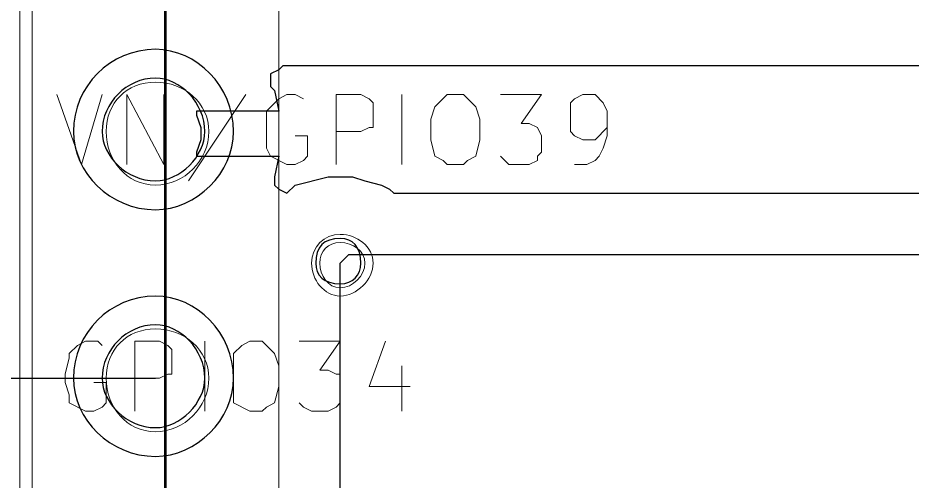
# Model space of a CAD drawing. Header units: centimetres. Extents: x -14.7 to 16.9, y -14.9 to 2.2.
# Drawn here: x -10.902 to -9.98, y -8.824 to -8.347 of the extents above; entities that cross this region are included whole.
import ezdxf

# ---------------------------------------------------------------- set-up
doc = ezdxf.new("R2010")
doc.units = ezdxf.units.CM
doc.header["$MEASUREMENT"] = 0
doc.layers.add('Layer 1', color=7, linetype='Continuous')

msp = doc.modelspace()

# ---------------------------------------------------------------- linework, layer by layer
at = {"layer": 'Layer 1', "lineweight": 53}
msp.add_lwpolyline([(-10.75, -13.7), (-9.25, -13.7), (-9.25, -6.3), (-10.75, -6.3), (-10.75, -13.7)], close=True, dxfattribs=at)
msp.add_open_spline([(-13.7, -13.2), (-13.7, -13.2), (-13.7, -6.8), (-13.7, -6.8), (-13.7, -6.8), (-13.7, -6.52386), (-13.47614, -6.3), (-13.2, -6.3), (-13.2, -6.3), (-13.2, -6.3), (-6.8, -6.3), (-6.8, -6.3), (-6.8, -6.3), (-6.52386, -6.3), (-6.3, -6.52386), (-6.3, -6.8), (-6.3, -6.8), (-6.3, -6.8), (-6.3, -13.2), (-6.3, -13.2), (-6.3, -13.2), (-6.3, -13.47614), (-6.52386, -13.7), (-6.8, -13.7), (-6.8, -13.7), (-6.8, -13.7), (-13.2, -13.7), (-13.2, -13.7), (-13.2, -13.7), (-13.47614, -13.7), (-13.7, -13.47614), (-13.7, -13.2)], degree=3, knots=[0, 0, 0, 0, 0.111111, 0.111111, 0.111111, 0.111111, 0.222222, 0.222222, 0.222222, 0.222222, 0.333333, 0.333333, 0.333333, 0.333333, 0.444444, 0.444444, 0.444444, 0.444444, 0.555556, 0.555556, 0.555556, 0.555556, 0.666667, 0.666667, 0.666667, 0.666667, 0.777778, 0.777778, 0.777778, 0.777778, 1, 1, 1, 1], dxfattribs=at)
at = {"layer": 'Layer 1', "color": 253, "lineweight": 9}
msp.add_open_spline([(-10.88688, -11.63882), (-10.88688, -11.63882), (-10.88688, -7.44782), (-10.88688, -7.44782)], degree=3, dxfattribs=at)
at = {"layer": 'Layer 1', "color": 41, "lineweight": 13}
for points in [[(-10.89958, -7.82882), (-10.89958, -7.82882), (-10.89958, -11.65576), (-10.89958, -11.65576)], [(-10.63288, -7.82882), (-10.63288, -7.82882), (-10.63288, -11.38482), (-10.63288, -11.38482)]]:
    msp.add_open_spline(points, degree=3, dxfattribs=at)
at = {"layer": 'Layer 1', "color": 4}
for points in [[(-10.67945, -8.46382), (-10.67945, -8.50616), (-10.71755, -8.54426), (-10.75988, -8.54426), (-10.75988, -8.54426), (-10.80645, -8.54426), (-10.84455, -8.50616), (-10.84455, -8.46382), (-10.84455, -8.46382), (-10.84455, -8.41726), (-10.80645, -8.37916), (-10.75988, -8.37916), (-10.75988, -8.37916), (-10.71755, -8.37916), (-10.67945, -8.41726), (-10.67945, -8.46382)], [(-10.67945, -8.71782), (-10.67945, -8.76016), (-10.71755, -8.79826), (-10.75988, -8.79826), (-10.75988, -8.79826), (-10.80645, -8.79826), (-10.84455, -8.76016), (-10.84455, -8.71782), (-10.84455, -8.71782), (-10.84455, -8.67126), (-10.80645, -8.63316), (-10.75988, -8.63316), (-10.75988, -8.63316), (-10.71755, -8.63316), (-10.67945, -8.67126), (-10.67945, -8.71782)]]:
    msp.add_open_spline(points, degree=3, knots=[0, 0, 0, 0, 0.2, 0.2, 0.2, 0.2, 0.4, 0.4, 0.4, 0.4, 0.6, 0.6, 0.6, 0.6, 1, 1, 1, 1], dxfattribs=at)
at = {"layer": 'Layer 1', "color": 201}
for points in [[(-10.67945, -8.46382), (-10.67945, -8.50616), (-10.71755, -8.54426), (-10.75988, -8.54426), (-10.75988, -8.54426), (-10.80645, -8.54426), (-10.84455, -8.50616), (-10.84455, -8.46382), (-10.84455, -8.46382), (-10.84455, -8.41726), (-10.80645, -8.37916), (-10.75988, -8.37916), (-10.75988, -8.37916), (-10.71755, -8.37916), (-10.67945, -8.41726), (-10.67945, -8.46382)], [(-10.67945, -8.71782), (-10.67945, -8.76016), (-10.71755, -8.79826), (-10.75988, -8.79826), (-10.75988, -8.79826), (-10.80645, -8.79826), (-10.84455, -8.76016), (-10.84455, -8.71782), (-10.84455, -8.71782), (-10.84455, -8.67126), (-10.80645, -8.63316), (-10.75988, -8.63316), (-10.75988, -8.63316), (-10.71755, -8.63316), (-10.67945, -8.67126), (-10.67945, -8.71782)]]:
    msp.add_open_spline(points, degree=3, knots=[0, 0, 0, 0, 0.2, 0.2, 0.2, 0.2, 0.4, 0.4, 0.4, 0.4, 0.6, 0.6, 0.6, 0.6, 1, 1, 1, 1], dxfattribs=at)
at = {"layer": 'Layer 1', "color": 40}
for points in [[(-10.67945, -8.46382), (-10.67945, -8.50616), (-10.71755, -8.54426), (-10.75988, -8.54426), (-10.75988, -8.54426), (-10.80645, -8.54426), (-10.84455, -8.50616), (-10.84455, -8.46382), (-10.84455, -8.46382), (-10.84455, -8.41726), (-10.80645, -8.37916), (-10.75988, -8.37916), (-10.75988, -8.37916), (-10.71755, -8.37916), (-10.67945, -8.41726), (-10.67945, -8.46382)], [(-10.67945, -8.71782), (-10.67945, -8.76016), (-10.71755, -8.79826), (-10.75988, -8.79826), (-10.75988, -8.79826), (-10.80645, -8.79826), (-10.84455, -8.76016), (-10.84455, -8.71782), (-10.84455, -8.71782), (-10.84455, -8.67126), (-10.80645, -8.63316), (-10.75988, -8.63316), (-10.75988, -8.63316), (-10.71755, -8.63316), (-10.67945, -8.67126), (-10.67945, -8.71782)]]:
    msp.add_open_spline(points, degree=3, knots=[0, 0, 0, 0, 0.2, 0.2, 0.2, 0.2, 0.4, 0.4, 0.4, 0.4, 0.6, 0.6, 0.6, 0.6, 1, 1, 1, 1], dxfattribs=at)
at = {"layer": 'Layer 1', "color": 163}
msp.add_open_spline([(-9.63382, -8.40032), (-9.63382, -8.40032), (-9.62535, -8.40879), (-9.62535, -8.40879), (-9.62535, -8.40879), (-9.62535, -8.40879), (-9.62535, -8.44689), (-9.62535, -8.44689), (-9.62535, -8.44689), (-9.62535, -8.44689), (-9.53645, -8.44689), (-9.53645, -8.44689), (-9.53645, -8.44689), (-9.53645, -8.44689), (-9.53645, -8.45112), (-9.53645, -8.45112), (-9.53645, -8.45112), (-9.53645, -8.45112), (-9.54068, -8.46382), (-9.54068, -8.46382), (-9.54068, -8.46382), (-9.54068, -8.46382), (-9.54068, -8.48076), (-9.54068, -8.48076), (-9.54068, -8.48076), (-9.54068, -8.48076), (-9.53645, -8.49346), (-9.53645, -8.49346), (-9.53645, -8.49346), (-9.53645, -8.49346), (-9.53645, -8.49769), (-9.53645, -8.49769), (-9.53645, -8.49769), (-9.53645, -8.49769), (-9.62535, -8.49769), (-9.62535, -8.49769), (-9.62535, -8.49769), (-9.62535, -8.49769), (-9.62535, -8.51462), (-9.62535, -8.51462), (-9.62535, -8.51462), (-9.62535, -8.51462), (-9.62958, -8.52309), (-9.62958, -8.52309), (-9.62958, -8.52309), (-9.62958, -8.52309), (-9.63382, -8.52732), (-9.63382, -8.52732), (-9.63382, -8.52732), (-9.63382, -8.52732), (-10.51435, -8.52732), (-10.51435, -8.52732), (-10.51435, -8.52732), (-10.51435, -8.52732), (-10.51858, -8.52309), (-10.51858, -8.52309), (-10.51858, -8.52309), (-10.51858, -8.52309), (-10.52705, -8.51886), (-10.52705, -8.51886), (-10.52705, -8.51886), (-10.52705, -8.51886), (-10.54398, -8.51462), (-10.54398, -8.51462), (-10.54398, -8.51462), (-10.54398, -8.51462), (-10.55668, -8.51039), (-10.55668, -8.51039), (-10.55668, -8.51039), (-10.55668, -8.51039), (-10.58208, -8.51039), (-10.58208, -8.51039), (-10.58208, -8.51039), (-10.58208, -8.51039), (-10.61595, -8.51886), (-10.61595, -8.51886), (-10.61595, -8.51886), (-10.61595, -8.51886), (-10.62442, -8.52732), (-10.62442, -8.52732), (-10.62442, -8.52732), (-10.62442, -8.52732), (-10.63288, -8.52309), (-10.63288, -8.52309), (-10.63288, -8.52309), (-10.63288, -8.52309), (-10.63712, -8.51886), (-10.63712, -8.51886), (-10.63712, -8.51886), (-10.63712, -8.51886), (-10.63712, -8.51039), (-10.63712, -8.51039), (-10.63712, -8.51039), (-10.63712, -8.51039), (-10.63288, -8.48922), (-10.63288, -8.48922), (-10.63288, -8.48922), (-10.63288, -8.48922), (-10.71755, -8.48922), (-10.71755, -8.48922), (-10.71755, -8.48922), (-10.71755, -8.48922), (-10.71755, -8.48499), (-10.71755, -8.48499), (-10.71755, -8.48499), (-10.71755, -8.48499), (-10.71332, -8.47229), (-10.71332, -8.47229), (-10.71332, -8.47229), (-10.71332, -8.47229), (-10.71332, -8.45959), (-10.71332, -8.45959), (-10.71332, -8.45959), (-10.71332, -8.45959), (-10.71755, -8.44689), (-10.71755, -8.44689), (-10.71755, -8.44689), (-10.71755, -8.44689), (-10.71755, -8.44266), (-10.71755, -8.44266), (-10.71755, -8.44266), (-10.71755, -8.44266), (-10.63288, -8.44266), (-10.63288, -8.44266), (-10.63288, -8.44266), (-10.63288, -8.44266), (-10.63712, -8.42149), (-10.63712, -8.42149), (-10.63712, -8.42149), (-10.63712, -8.42149), (-10.64135, -8.41726), (-10.64135, -8.41726), (-10.64135, -8.41726), (-10.64135, -8.41726), (-10.64135, -8.40456), (-10.64135, -8.40456), (-10.64135, -8.40456), (-10.64135, -8.40456), (-10.63288, -8.40032), (-10.63288, -8.40032), (-10.63288, -8.40032), (-10.63288, -8.40032), (-10.62865, -8.39609), (-10.62865, -8.39609), (-10.62865, -8.39609), (-10.62865, -8.39609), (-9.63805, -8.39609), (-9.63805, -8.39609), (-9.63805, -8.39609), (-9.63805, -8.39609), (-9.63382, -8.40032), (-9.63382, -8.40032)], degree=3, knots=[0, 0, 0, 0, 0.025641, 0.025641, 0.025641, 0.025641, 0.051282, 0.051282, 0.051282, 0.051282, 0.076923, 0.076923, 0.076923, 0.076923, 0.102564, 0.102564, 0.102564, 0.102564, 0.128205, 0.128205, 0.128205, 0.128205, 0.153846, 0.153846, 0.153846, 0.153846, 0.179487, 0.179487, 0.179487, 0.179487, 0.205128, 0.205128, 0.205128, 0.205128, 0.230769, 0.230769, 0.230769, 0.230769, 0.25641, 0.25641, 0.25641, 0.25641, 0.282051, 0.282051, 0.282051, 0.282051, 0.307692, 0.307692, 0.307692, 0.307692, 0.333333, 0.333333, 0.333333, 0.333333, 0.358974, 0.358974, 0.358974, 0.358974, 0.384615, 0.384615, 0.384615, 0.384615, 0.410256, 0.410256, 0.410256, 0.410256, 0.435897, 0.435897, 0.435897, 0.435897, 0.461538, 0.461538, 0.461538, 0.461538, 0.487179, 0.487179, 0.487179, 0.487179, 0.512821, 0.512821, 0.512821, 0.512821, 0.538462, 0.538462, 0.538462, 0.538462, 0.564103, 0.564103, 0.564103, 0.564103, 0.589744, 0.589744, 0.589744, 0.589744, 0.615385, 0.615385, 0.615385, 0.615385, 0.641026, 0.641026, 0.641026, 0.641026, 0.666667, 0.666667, 0.666667, 0.666667, 0.692308, 0.692308, 0.692308, 0.692308, 0.717949, 0.717949, 0.717949, 0.717949, 0.74359, 0.74359, 0.74359, 0.74359, 0.769231, 0.769231, 0.769231, 0.769231, 0.794872, 0.794872, 0.794872, 0.794872, 0.820513, 0.820513, 0.820513, 0.820513, 0.846154, 0.846154, 0.846154, 0.846154, 0.871795, 0.871795, 0.871795, 0.871795, 0.897436, 0.897436, 0.897436, 0.897436, 0.923077, 0.923077, 0.923077, 0.923077, 0.948718, 0.948718, 0.948718, 0.948718, 1, 1, 1, 1], dxfattribs=at)
at = {"layer": 'Layer 1'}
for points in [[(-10.70908, -8.46382), (-10.70908, -8.48922), (-10.73448, -8.51462), (-10.75988, -8.51462), (-10.75988, -8.51462), (-10.78952, -8.51462), (-10.81492, -8.48922), (-10.81492, -8.46382), (-10.81492, -8.46382), (-10.81492, -8.43419), (-10.78952, -8.40879), (-10.75988, -8.40879), (-10.75988, -8.40879), (-10.73448, -8.40879), (-10.70908, -8.43419), (-10.70908, -8.46382)], [(-10.54822, -8.59929), (-10.54822, -8.61199), (-10.55668, -8.62046), (-10.56938, -8.62046), (-10.56938, -8.62046), (-10.58632, -8.62046), (-10.59478, -8.61199), (-10.59478, -8.59929), (-10.59478, -8.59929), (-10.59478, -8.58236), (-10.58632, -8.57389), (-10.56938, -8.57389), (-10.56938, -8.57389), (-10.55668, -8.57389), (-10.54822, -8.58236), (-10.54822, -8.59929)], [(-10.70908, -8.71782), (-10.70908, -8.74322), (-10.73448, -8.76862), (-10.75988, -8.76862), (-10.75988, -8.76862), (-10.78952, -8.76862), (-10.81492, -8.74322), (-10.81492, -8.71782), (-10.81492, -8.71782), (-10.81492, -8.68819), (-10.78952, -8.66279), (-10.75988, -8.66279), (-10.75988, -8.66279), (-10.73448, -8.66279), (-10.70908, -8.68819), (-10.70908, -8.71782)]]:
    msp.add_open_spline(points, degree=3, knots=[0, 0, 0, 0, 0.2, 0.2, 0.2, 0.2, 0.4, 0.4, 0.4, 0.4, 0.6, 0.6, 0.6, 0.6, 1, 1, 1, 1], dxfattribs=at)
at = {"layer": 'Layer 1', "color": 40, "lineweight": 5}
for points in [[(-10.70485, -8.46382), (-10.70485, -8.49346), (-10.73025, -8.51886), (-10.75988, -8.51886), (-10.75988, -8.51886), (-10.78951, -8.51886), (-10.81068, -8.49346), (-10.81068, -8.46382), (-10.81068, -8.46382), (-10.81068, -8.43419), (-10.78951, -8.41302), (-10.75988, -8.41302), (-10.75988, -8.41302), (-10.73025, -8.41302), (-10.70485, -8.43419), (-10.70485, -8.46382)], [(-10.70485, -8.71782), (-10.70485, -8.74746), (-10.73025, -8.77286), (-10.75988, -8.77286), (-10.75988, -8.77286), (-10.78951, -8.77286), (-10.81068, -8.74746), (-10.81068, -8.71782), (-10.81068, -8.71782), (-10.81068, -8.68819), (-10.78951, -8.66702), (-10.75988, -8.66702), (-10.75988, -8.66702), (-10.73025, -8.66702), (-10.70485, -8.68819), (-10.70485, -8.71782)]]:
    msp.add_open_spline(points, degree=3, knots=[0, 0, 0, 0, 0.2, 0.2, 0.2, 0.2, 0.4, 0.4, 0.4, 0.4, 0.6, 0.6, 0.6, 0.6, 1, 1, 1, 1], dxfattribs=at)
at = {"layer": 'Layer 1', "color": 41, "lineweight": 18}
for points, knots in [([(-10.86148, -8.42572), (-10.86148, -8.42572), (-10.83608, -8.49769), (-10.83608, -8.49769), (-10.83608, -8.49769), (-10.83608, -8.49769), (-10.81492, -8.42572), (-10.81492, -8.42572)], [0, 0, 0, 0, 0.333333, 0.333333, 0.333333, 0.333333, 1, 1, 1, 1]), ([(-10.78952, -8.49769), (-10.78952, -8.49769), (-10.78952, -8.42572), (-10.78952, -8.42572), (-10.78952, -8.42572), (-10.78952, -8.42572), (-10.75141, -8.49769), (-10.75141, -8.49769), (-10.75141, -8.49769), (-10.75141, -8.49769), (-10.75141, -8.42572), (-10.75141, -8.42572)], [0, 0, 0, 0, 0.25, 0.25, 0.25, 0.25, 0.5, 0.5, 0.5, 0.5, 1, 1, 1, 1]), ([(-10.60748, -8.42996), (-10.60748, -8.42996), (-10.61595, -8.42572), (-10.61595, -8.42572), (-10.61595, -8.42572), (-10.61595, -8.42572), (-10.62441, -8.42572), (-10.62441, -8.42572), (-10.62441, -8.42572), (-10.62441, -8.42572), (-10.63288, -8.42996), (-10.63288, -8.42996), (-10.63288, -8.42996), (-10.63288, -8.42996), (-10.64558, -8.44266), (-10.64558, -8.44266), (-10.64558, -8.44266), (-10.64558, -8.44266), (-10.64558, -8.48076), (-10.64558, -8.48076), (-10.64558, -8.48076), (-10.64558, -8.48076), (-10.64135, -8.48922), (-10.64135, -8.48922), (-10.64135, -8.48922), (-10.64135, -8.48922), (-10.62441, -8.49769), (-10.62441, -8.49769), (-10.62441, -8.49769), (-10.62441, -8.49769), (-10.61595, -8.49769), (-10.61595, -8.49769), (-10.61595, -8.49769), (-10.61595, -8.49769), (-10.60748, -8.49346), (-10.60748, -8.49346), (-10.60748, -8.49346), (-10.60748, -8.49346), (-10.60325, -8.48922), (-10.60325, -8.48922), (-10.60325, -8.48922), (-10.60325, -8.48922), (-10.60325, -8.46806), (-10.60325, -8.46806), (-10.60325, -8.46806), (-10.60325, -8.46806), (-10.61595, -8.46806), (-10.61595, -8.46806)], [0, 0, 0, 0, 0.076923, 0.076923, 0.076923, 0.076923, 0.153846, 0.153846, 0.153846, 0.153846, 0.230769, 0.230769, 0.230769, 0.230769, 0.307692, 0.307692, 0.307692, 0.307692, 0.384615, 0.384615, 0.384615, 0.384615, 0.461538, 0.461538, 0.461538, 0.461538, 0.538462, 0.538462, 0.538462, 0.538462, 0.615385, 0.615385, 0.615385, 0.615385, 0.692308, 0.692308, 0.692308, 0.692308, 0.769231, 0.769231, 0.769231, 0.769231, 0.846154, 0.846154, 0.846154, 0.846154, 1, 1, 1, 1]), ([(-10.57362, -8.49769), (-10.57362, -8.49769), (-10.57362, -8.42572), (-10.57362, -8.42572), (-10.57362, -8.42572), (-10.57362, -8.42572), (-10.54822, -8.42572), (-10.54822, -8.42572), (-10.54822, -8.42572), (-10.54822, -8.42572), (-10.53975, -8.42996), (-10.53975, -8.42996), (-10.53975, -8.42996), (-10.53975, -8.42996), (-10.53552, -8.43419), (-10.53552, -8.43419), (-10.53552, -8.43419), (-10.53552, -8.43419), (-10.53552, -8.45959), (-10.53552, -8.45959), (-10.53552, -8.45959), (-10.53552, -8.45959), (-10.53975, -8.45959), (-10.53975, -8.45959), (-10.53975, -8.45959), (-10.53975, -8.45959), (-10.54822, -8.46382), (-10.54822, -8.46382), (-10.54822, -8.46382), (-10.54822, -8.46382), (-10.57362, -8.46382), (-10.57362, -8.46382)], [0, 0, 0, 0, 0.111111, 0.111111, 0.111111, 0.111111, 0.222222, 0.222222, 0.222222, 0.222222, 0.333333, 0.333333, 0.333333, 0.333333, 0.444444, 0.444444, 0.444444, 0.444444, 0.555556, 0.555556, 0.555556, 0.555556, 0.666667, 0.666667, 0.666667, 0.666667, 0.777778, 0.777778, 0.777778, 0.777778, 1, 1, 1, 1]), ([(-10.45932, -8.42572), (-10.45932, -8.42572), (-10.44238, -8.42572), (-10.44238, -8.42572), (-10.44238, -8.42572), (-10.44238, -8.42572), (-10.42968, -8.43842), (-10.42968, -8.43842), (-10.42968, -8.43842), (-10.42968, -8.43842), (-10.42545, -8.45112), (-10.42545, -8.45112), (-10.42545, -8.45112), (-10.42545, -8.45112), (-10.42545, -8.47229), (-10.42545, -8.47229), (-10.42545, -8.47229), (-10.42545, -8.47229), (-10.42968, -8.48922), (-10.42968, -8.48922), (-10.42968, -8.48922), (-10.42968, -8.48922), (-10.43815, -8.49346), (-10.43815, -8.49346), (-10.43815, -8.49346), (-10.43815, -8.49346), (-10.44238, -8.49769), (-10.44238, -8.49769), (-10.44238, -8.49769), (-10.44238, -8.49769), (-10.45932, -8.49769), (-10.45932, -8.49769), (-10.45932, -8.49769), (-10.45932, -8.49769), (-10.46355, -8.49346), (-10.46355, -8.49346), (-10.46355, -8.49346), (-10.46355, -8.49346), (-10.47202, -8.48922), (-10.47202, -8.48922), (-10.47202, -8.48922), (-10.47202, -8.48922), (-10.47625, -8.47229), (-10.47625, -8.47229), (-10.47625, -8.47229), (-10.47625, -8.47229), (-10.47625, -8.45112), (-10.47625, -8.45112), (-10.47625, -8.45112), (-10.47625, -8.45112), (-10.47202, -8.43842), (-10.47202, -8.43842), (-10.47202, -8.43842), (-10.47202, -8.43842), (-10.45932, -8.42572), (-10.45932, -8.42572)], [0, 0, 0, 0, 0.066667, 0.066667, 0.066667, 0.066667, 0.133333, 0.133333, 0.133333, 0.133333, 0.2, 0.2, 0.2, 0.2, 0.266667, 0.266667, 0.266667, 0.266667, 0.333333, 0.333333, 0.333333, 0.333333, 0.4, 0.4, 0.4, 0.4, 0.466667, 0.466667, 0.466667, 0.466667, 0.533333, 0.533333, 0.533333, 0.533333, 0.6, 0.6, 0.6, 0.6, 0.666667, 0.666667, 0.666667, 0.666667, 0.733333, 0.733333, 0.733333, 0.733333, 0.8, 0.8, 0.8, 0.8, 0.866667, 0.866667, 0.866667, 0.866667, 1, 1, 1, 1]), ([(-10.40428, -8.42572), (-10.40428, -8.42572), (-10.36195, -8.42572), (-10.36195, -8.42572), (-10.36195, -8.42572), (-10.36195, -8.42572), (-10.38312, -8.45536), (-10.38312, -8.45536), (-10.38312, -8.45536), (-10.38312, -8.45536), (-10.37465, -8.45536), (-10.37465, -8.45536), (-10.37465, -8.45536), (-10.37465, -8.45536), (-10.36618, -8.45959), (-10.36618, -8.45959), (-10.36618, -8.45959), (-10.36618, -8.45959), (-10.36195, -8.46806), (-10.36195, -8.46806), (-10.36195, -8.46806), (-10.36195, -8.46806), (-10.36195, -8.48499), (-10.36195, -8.48499), (-10.36195, -8.48499), (-10.36195, -8.48499), (-10.36618, -8.48922), (-10.36618, -8.48922), (-10.36618, -8.48922), (-10.36618, -8.48922), (-10.36618, -8.49346), (-10.36618, -8.49346), (-10.36618, -8.49346), (-10.36618, -8.49346), (-10.37465, -8.49769), (-10.37465, -8.49769), (-10.37465, -8.49769), (-10.37465, -8.49769), (-10.39582, -8.49769), (-10.39582, -8.49769), (-10.39582, -8.49769), (-10.39582, -8.49769), (-10.40428, -8.48922), (-10.40428, -8.48922)], [0, 0, 0, 0, 0.083333, 0.083333, 0.083333, 0.083333, 0.166667, 0.166667, 0.166667, 0.166667, 0.25, 0.25, 0.25, 0.25, 0.333333, 0.333333, 0.333333, 0.333333, 0.416667, 0.416667, 0.416667, 0.416667, 0.5, 0.5, 0.5, 0.5, 0.583333, 0.583333, 0.583333, 0.583333, 0.666667, 0.666667, 0.666667, 0.666667, 0.75, 0.75, 0.75, 0.75, 0.833333, 0.833333, 0.833333, 0.833333, 1, 1, 1, 1]), ([(-10.32808, -8.49769), (-10.32808, -8.49769), (-10.31538, -8.49769), (-10.31538, -8.49769), (-10.31538, -8.49769), (-10.31538, -8.49769), (-10.30691, -8.49346), (-10.30691, -8.49346), (-10.30691, -8.49346), (-10.30691, -8.49346), (-10.30268, -8.48922), (-10.30268, -8.48922), (-10.30268, -8.48922), (-10.30268, -8.48922), (-10.29845, -8.48076), (-10.29845, -8.48076), (-10.29845, -8.48076), (-10.29845, -8.48076), (-10.29421, -8.46806), (-10.29421, -8.46806), (-10.29421, -8.46806), (-10.29421, -8.46806), (-10.29421, -8.44266), (-10.29421, -8.44266), (-10.29421, -8.44266), (-10.29421, -8.44266), (-10.29845, -8.43419), (-10.29845, -8.43419), (-10.29845, -8.43419), (-10.29845, -8.43419), (-10.30691, -8.42572), (-10.30691, -8.42572), (-10.30691, -8.42572), (-10.30691, -8.42572), (-10.31961, -8.42572), (-10.31961, -8.42572), (-10.31961, -8.42572), (-10.31961, -8.42572), (-10.32808, -8.42996), (-10.32808, -8.42996), (-10.32808, -8.42996), (-10.32808, -8.42996), (-10.33231, -8.43419), (-10.33231, -8.43419), (-10.33231, -8.43419), (-10.33231, -8.43419), (-10.33231, -8.46382), (-10.33231, -8.46382), (-10.33231, -8.46382), (-10.33231, -8.46382), (-10.32808, -8.46806), (-10.32808, -8.46806), (-10.32808, -8.46806), (-10.32808, -8.46806), (-10.31961, -8.47229), (-10.31961, -8.47229), (-10.31961, -8.47229), (-10.31961, -8.47229), (-10.30691, -8.47229), (-10.30691, -8.47229), (-10.30691, -8.47229), (-10.30691, -8.47229), (-10.29421, -8.45959), (-10.29421, -8.45959)], [0, 0, 0, 0, 0.058824, 0.058824, 0.058824, 0.058824, 0.117647, 0.117647, 0.117647, 0.117647, 0.176471, 0.176471, 0.176471, 0.176471, 0.235294, 0.235294, 0.235294, 0.235294, 0.294118, 0.294118, 0.294118, 0.294118, 0.352941, 0.352941, 0.352941, 0.352941, 0.411765, 0.411765, 0.411765, 0.411765, 0.470588, 0.470588, 0.470588, 0.470588, 0.529412, 0.529412, 0.529412, 0.529412, 0.588235, 0.588235, 0.588235, 0.588235, 0.647059, 0.647059, 0.647059, 0.647059, 0.705882, 0.705882, 0.705882, 0.705882, 0.764706, 0.764706, 0.764706, 0.764706, 0.823529, 0.823529, 0.823529, 0.823529, 0.882353, 0.882353, 0.882353, 0.882353, 1, 1, 1, 1]), ([(-10.81492, -8.68396), (-10.81492, -8.68396), (-10.81915, -8.67972), (-10.81915, -8.67972), (-10.81915, -8.67972), (-10.81915, -8.67972), (-10.83185, -8.67972), (-10.83185, -8.67972), (-10.83185, -8.67972), (-10.83185, -8.67972), (-10.84032, -8.68396), (-10.84032, -8.68396), (-10.84032, -8.68396), (-10.84032, -8.68396), (-10.84878, -8.69242), (-10.84878, -8.69242), (-10.84878, -8.69242), (-10.84878, -8.69242), (-10.84878, -8.69666), (-10.84878, -8.69666), (-10.84878, -8.69666), (-10.84878, -8.69666), (-10.85302, -8.71359), (-10.85302, -8.71359), (-10.85302, -8.71359), (-10.85302, -8.71359), (-10.85302, -8.72206), (-10.85302, -8.72206), (-10.85302, -8.72206), (-10.85302, -8.72206), (-10.84878, -8.73476), (-10.84878, -8.73476), (-10.84878, -8.73476), (-10.84878, -8.73476), (-10.84878, -8.74322), (-10.84878, -8.74322), (-10.84878, -8.74322), (-10.84878, -8.74322), (-10.83185, -8.75169), (-10.83185, -8.75169), (-10.83185, -8.75169), (-10.83185, -8.75169), (-10.82338, -8.75169), (-10.82338, -8.75169), (-10.82338, -8.75169), (-10.82338, -8.75169), (-10.81492, -8.74746), (-10.81492, -8.74746), (-10.81492, -8.74746), (-10.81492, -8.74746), (-10.81068, -8.74322), (-10.81068, -8.74322), (-10.81068, -8.74322), (-10.81068, -8.74322), (-10.81068, -8.72206), (-10.81068, -8.72206), (-10.81068, -8.72206), (-10.81068, -8.72206), (-10.82338, -8.72206), (-10.82338, -8.72206)], [0, 0, 0, 0, 0.0625, 0.0625, 0.0625, 0.0625, 0.125, 0.125, 0.125, 0.125, 0.1875, 0.1875, 0.1875, 0.1875, 0.25, 0.25, 0.25, 0.25, 0.3125, 0.3125, 0.3125, 0.3125, 0.375, 0.375, 0.375, 0.375, 0.4375, 0.4375, 0.4375, 0.4375, 0.5, 0.5, 0.5, 0.5, 0.5625, 0.5625, 0.5625, 0.5625, 0.625, 0.625, 0.625, 0.625, 0.6875, 0.6875, 0.6875, 0.6875, 0.75, 0.75, 0.75, 0.75, 0.8125, 0.8125, 0.8125, 0.8125, 0.875, 0.875, 0.875, 0.875, 1, 1, 1, 1]), ([(-10.78105, -8.75169), (-10.78105, -8.75169), (-10.78105, -8.67972), (-10.78105, -8.67972), (-10.78105, -8.67972), (-10.78105, -8.67972), (-10.75565, -8.67972), (-10.75565, -8.67972), (-10.75565, -8.67972), (-10.75565, -8.67972), (-10.74718, -8.68396), (-10.74718, -8.68396), (-10.74718, -8.68396), (-10.74718, -8.68396), (-10.74295, -8.68819), (-10.74295, -8.68819), (-10.74295, -8.68819), (-10.74295, -8.68819), (-10.74295, -8.71359), (-10.74295, -8.71359), (-10.74295, -8.71359), (-10.74295, -8.71359), (-10.74718, -8.71359), (-10.74718, -8.71359), (-10.74718, -8.71359), (-10.74718, -8.71359), (-10.75565, -8.71782), (-10.75565, -8.71782), (-10.75565, -8.71782), (-10.75565, -8.71782), (-10.78105, -8.71782), (-10.78105, -8.71782)], [0, 0, 0, 0, 0.111111, 0.111111, 0.111111, 0.111111, 0.222222, 0.222222, 0.222222, 0.222222, 0.333333, 0.333333, 0.333333, 0.333333, 0.444444, 0.444444, 0.444444, 0.444444, 0.555556, 0.555556, 0.555556, 0.555556, 0.666667, 0.666667, 0.666667, 0.666667, 0.777778, 0.777778, 0.777778, 0.777778, 1, 1, 1, 1]), ([(-10.66252, -8.67972), (-10.66252, -8.67972), (-10.64982, -8.67972), (-10.64982, -8.67972), (-10.64982, -8.67972), (-10.64982, -8.67972), (-10.63712, -8.69242), (-10.63712, -8.69242), (-10.63712, -8.69242), (-10.63712, -8.69242), (-10.63288, -8.70512), (-10.63288, -8.70512), (-10.63288, -8.70512), (-10.63288, -8.70512), (-10.63288, -8.72629), (-10.63288, -8.72629), (-10.63288, -8.72629), (-10.63288, -8.72629), (-10.63712, -8.74322), (-10.63712, -8.74322), (-10.63712, -8.74322), (-10.63712, -8.74322), (-10.64558, -8.74746), (-10.64558, -8.74746), (-10.64558, -8.74746), (-10.64558, -8.74746), (-10.64982, -8.75169), (-10.64982, -8.75169), (-10.64982, -8.75169), (-10.64982, -8.75169), (-10.66252, -8.75169), (-10.66252, -8.75169), (-10.66252, -8.75169), (-10.66252, -8.75169), (-10.67945, -8.74322), (-10.67945, -8.74322), (-10.67945, -8.74322), (-10.67945, -8.74322), (-10.67945, -8.69242), (-10.67945, -8.69242), (-10.67945, -8.69242), (-10.67945, -8.69242), (-10.67098, -8.68396), (-10.67098, -8.68396), (-10.67098, -8.68396), (-10.67098, -8.68396), (-10.66252, -8.67972), (-10.66252, -8.67972)], [0, 0, 0, 0, 0.076923, 0.076923, 0.076923, 0.076923, 0.153846, 0.153846, 0.153846, 0.153846, 0.230769, 0.230769, 0.230769, 0.230769, 0.307692, 0.307692, 0.307692, 0.307692, 0.384615, 0.384615, 0.384615, 0.384615, 0.461538, 0.461538, 0.461538, 0.461538, 0.538462, 0.538462, 0.538462, 0.538462, 0.615385, 0.615385, 0.615385, 0.615385, 0.692308, 0.692308, 0.692308, 0.692308, 0.769231, 0.769231, 0.769231, 0.769231, 0.846154, 0.846154, 0.846154, 0.846154, 1, 1, 1, 1]), ([(-10.61172, -8.67972), (-10.61172, -8.67972), (-10.56938, -8.67972), (-10.56938, -8.67972), (-10.56938, -8.67972), (-10.56938, -8.67972), (-10.59055, -8.70936), (-10.59055, -8.70936), (-10.59055, -8.70936), (-10.59055, -8.70936), (-10.58208, -8.70936), (-10.58208, -8.70936), (-10.58208, -8.70936), (-10.58208, -8.70936), (-10.57362, -8.71359), (-10.57362, -8.71359), (-10.57362, -8.71359), (-10.57362, -8.71359), (-10.56938, -8.71359), (-10.56938, -8.71359), (-10.56938, -8.71359), (-10.56938, -8.71359), (-10.56938, -8.74322), (-10.56938, -8.74322), (-10.56938, -8.74322), (-10.56938, -8.74322), (-10.57362, -8.74746), (-10.57362, -8.74746), (-10.57362, -8.74746), (-10.57362, -8.74746), (-10.58208, -8.75169), (-10.58208, -8.75169), (-10.58208, -8.75169), (-10.58208, -8.75169), (-10.59902, -8.75169), (-10.59902, -8.75169), (-10.59902, -8.75169), (-10.59902, -8.75169), (-10.60748, -8.74746), (-10.60748, -8.74746), (-10.60748, -8.74746), (-10.60748, -8.74746), (-10.61172, -8.74322), (-10.61172, -8.74322)], [0, 0, 0, 0, 0.083333, 0.083333, 0.083333, 0.083333, 0.166667, 0.166667, 0.166667, 0.166667, 0.25, 0.25, 0.25, 0.25, 0.333333, 0.333333, 0.333333, 0.333333, 0.416667, 0.416667, 0.416667, 0.416667, 0.5, 0.5, 0.5, 0.5, 0.583333, 0.583333, 0.583333, 0.583333, 0.666667, 0.666667, 0.666667, 0.666667, 0.75, 0.75, 0.75, 0.75, 0.833333, 0.833333, 0.833333, 0.833333, 1, 1, 1, 1]), ([(-10.52281, -8.67972), (-10.52281, -8.67972), (-10.53975, -8.72629), (-10.53975, -8.72629), (-10.53975, -8.72629), (-10.53975, -8.72629), (-10.49742, -8.72629), (-10.49742, -8.72629)], [0, 0, 0, 0, 0.333333, 0.333333, 0.333333, 0.333333, 1, 1, 1, 1])]:
    msp.add_open_spline(points, degree=3, knots=knots, dxfattribs=at)
for points in [[(-10.66675, -8.42572), (-10.66675, -8.42572), (-10.72601, -8.51462), (-10.72601, -8.51462)], [(-10.50588, -8.49769), (-10.50588, -8.49769), (-10.50588, -8.42572), (-10.50588, -8.42572)], [(-10.70908, -8.75169), (-10.70908, -8.75169), (-10.70908, -8.67972), (-10.70908, -8.67972)], [(-10.50588, -8.70512), (-10.50588, -8.70512), (-10.50588, -8.75169), (-10.50588, -8.75169)]]:
    msp.add_open_spline(points, degree=3, dxfattribs=at)
at = {"layer": 'Layer 1', "color": 7, "lineweight": 20}
msp.add_open_spline([(-10.53552, -8.59929), (-10.53552, -8.61622), (-10.55245, -8.63316), (-10.56938, -8.63316), (-10.56938, -8.63316), (-10.58632, -8.63316), (-10.59902, -8.61622), (-10.59902, -8.59929), (-10.59902, -8.59929), (-10.59902, -8.58236), (-10.58632, -8.56966), (-10.56938, -8.56966), (-10.56938, -8.56966), (-10.55245, -8.56966), (-10.53552, -8.58236), (-10.53552, -8.59929)], degree=3, knots=[0, 0, 0, 0, 0.2, 0.2, 0.2, 0.2, 0.4, 0.4, 0.4, 0.4, 0.6, 0.6, 0.6, 0.6, 1, 1, 1, 1], dxfattribs=at)
at = {"layer": 'Layer 1', "color": 7, "lineweight": 5}
msp.add_open_spline([(-10.54398, -8.59929), (-10.54398, -8.61199), (-10.55668, -8.62469), (-10.56938, -8.62469), (-10.56938, -8.62469), (-10.58208, -8.62469), (-10.59055, -8.61199), (-10.59055, -8.59929), (-10.59055, -8.59929), (-10.59055, -8.58659), (-10.58208, -8.57812), (-10.56938, -8.57812), (-10.56938, -8.57812), (-10.55668, -8.57812), (-10.54398, -8.58659), (-10.54398, -8.59929)], degree=3, knots=[0, 0, 0, 0, 0.2, 0.2, 0.2, 0.2, 0.4, 0.4, 0.4, 0.4, 0.6, 0.6, 0.6, 0.6, 1, 1, 1, 1], dxfattribs=at)
at = {"layer": 'Layer 1', "color": 163, "lineweight": 25}
for points in [[(-10.56091, -8.59082), (-10.56091, -8.59082), (-10.56938, -8.59929), (-10.56938, -8.59929)], [(-9.36288, -8.59082), (-9.36288, -8.59082), (-10.56091, -8.59082), (-10.56091, -8.59082)]]:
    msp.add_open_spline(points, degree=3, dxfattribs=at)
at = {"layer": 'Layer 1', "color": 22, "lineweight": 25}
for points in [[(-10.56938, -11.52029), (-10.56938, -11.52029), (-10.56938, -8.59929), (-10.56938, -8.59929)], [(-11.26365, -8.71782), (-11.26365, -8.71782), (-10.75988, -8.71782), (-10.75988, -8.71782)]]:
    msp.add_open_spline(points, degree=3, dxfattribs=at)

doc.saveas('drawing.dxf')
